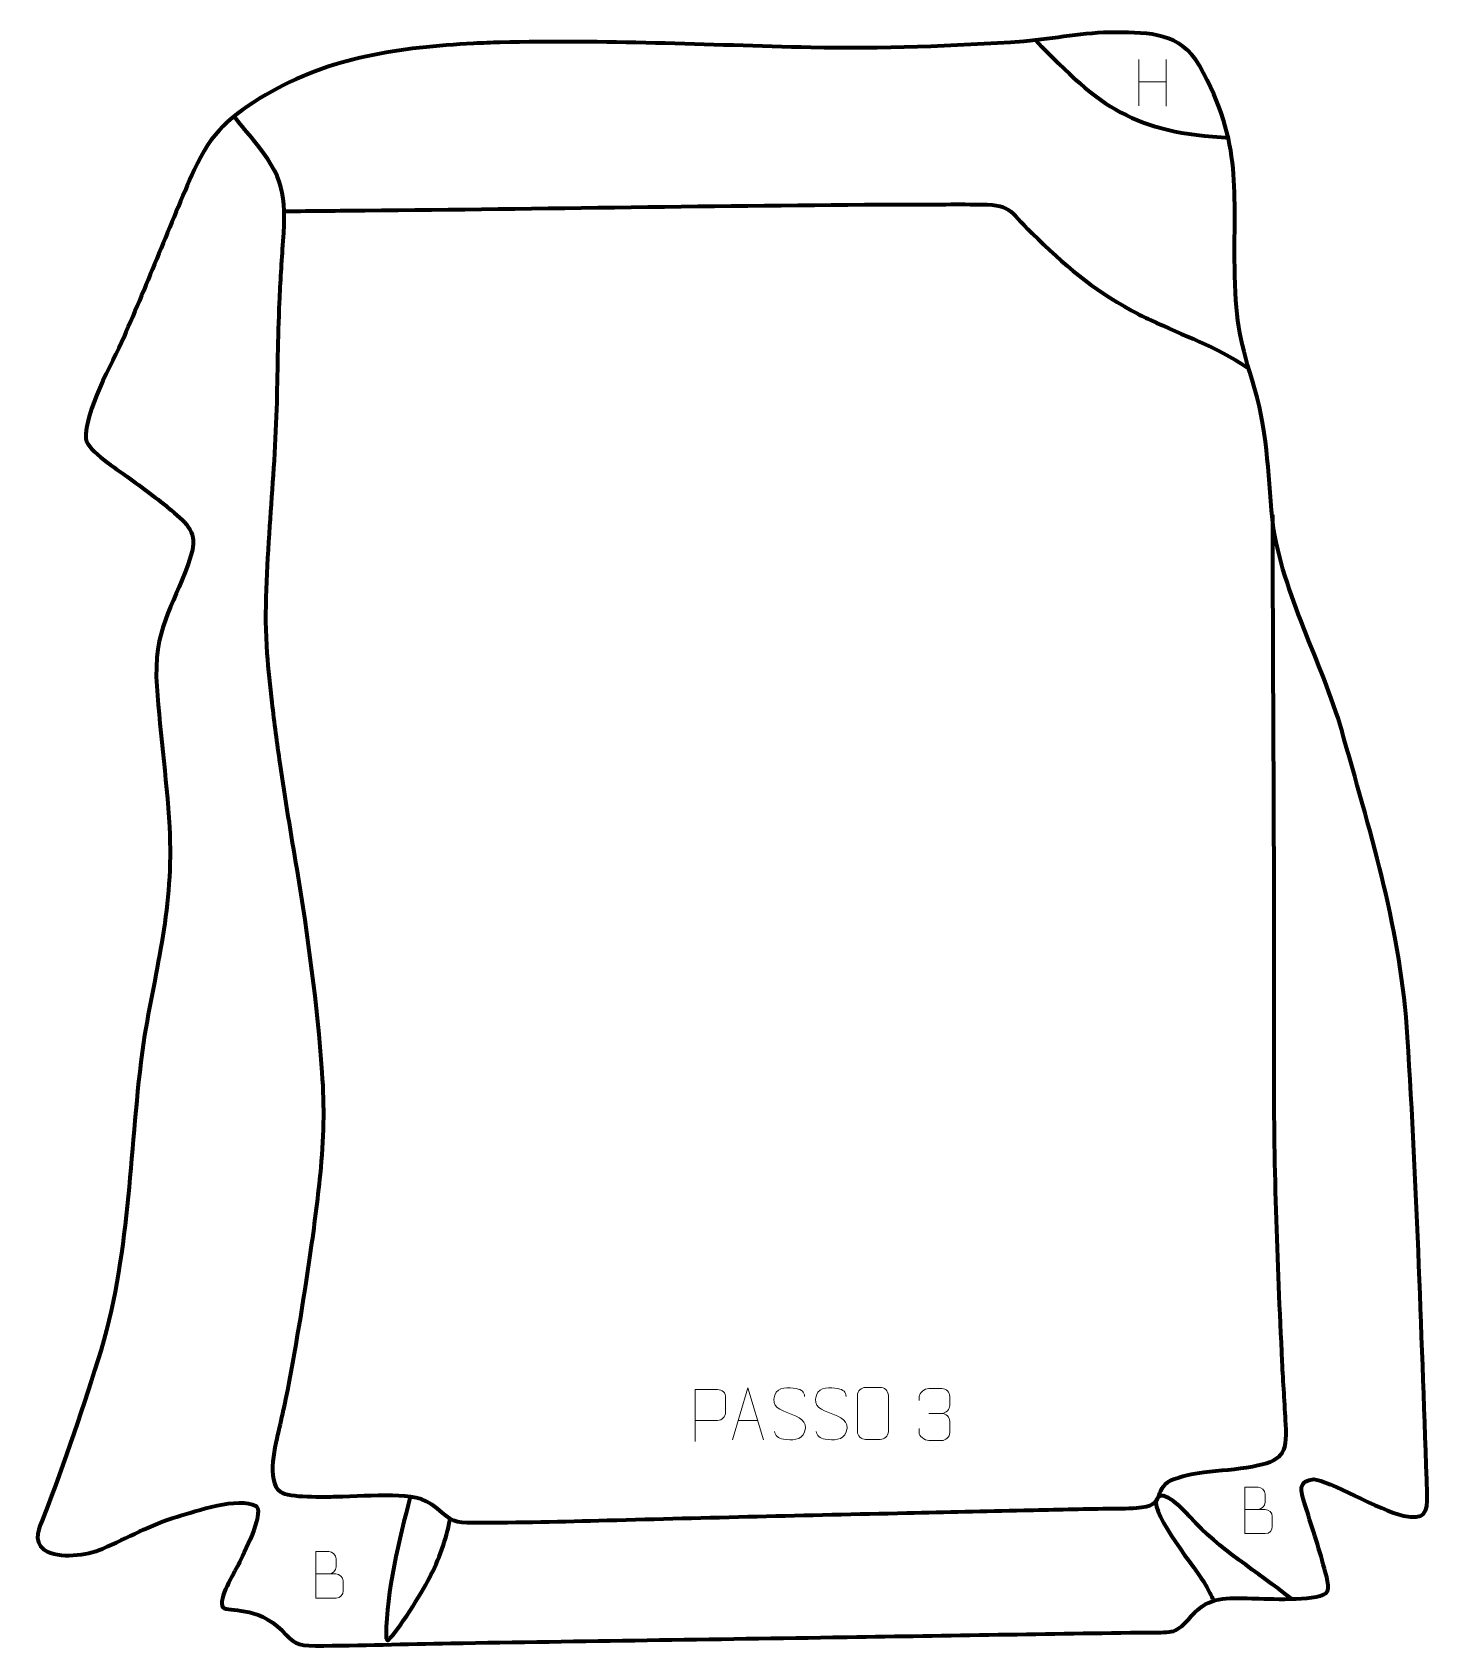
# Model space of a CAD drawing. Header units: millimetres. Extents: x 782 to 1452, y -278 to 497.
import ezdxf

# ---------------------------------------------------------------- set-up
doc = ezdxf.new("R2010")
doc.units = ezdxf.units.MM
doc.header["$MEASUREMENT"] = 0
doc.layers.add('layer 2', color=7, linetype='Continuous')
doc.layers.add('layer 3', color=7, linetype='Continuous')

msp = doc.modelspace()

# ---------------------------------------------------------------- linework, layer by layer
at = {"layer": 'layer 2', "color": 142, "lineweight": 158}
msp.add_open_spline([(1264.0891, 493.3933), (1295.1075, 460.8209), (1311.2671, 448.9379), (1357.4212, 446.5194)], degree=3, dxfattribs=at)
for points, knots in [([(1377.8488, 265.3356), (1377.9567, 178.1758), (1378.807, 91.1336), (1378.4671, 3.9531), (1378.4671, 3.9531), (1378.2782, -44.5091), (1380.0456, -92.933), (1382.3912, -141.3304), (1382.3912, -141.3304), (1382.885, -151.4371), (1383.6163, -161.5427), (1384.1185, -171.6114), (1384.1185, -171.6114), (1384.8502, -186.2806), (1382.3653, -189.1828), (1368.319, -191.8721), (1368.319, -191.8721), (1360.4826, -193.3724), (1352.6836, -193.7073), (1344.8106, -194.6523), (1344.8106, -194.6523), (1339.4094, -195.4143), (1334.0066, -196.4529), (1328.9572, -198.5688), (1328.9572, -198.5688), (1319.7658, -203.4748), (1327.428, -210.7889), (1312.5896, -211.8033), (1312.5896, -211.8033), (1312.5896, -211.8033), (1310.7012, -211.9323), (1310.7012, -211.9323), (1310.7012, -211.9323), (1305.951, -212.1702), (1301.1504, -212.0908), (1296.3914, -212.145), (1296.3914, -212.145), (1283.7073, -212.4269), (1271.0232, -212.7087), (1258.339, -212.9906), (1258.339, -212.9906), (1239.63, -213.4063), (1220.9209, -213.8221), (1202.2118, -214.2378), (1202.2118, -214.2378), (1154.2017, -215.3047), (1106.2881, -216.4619), (1058.2833, -217.7843), (1058.2833, -217.7843), (1036.9529, -218.3719), (1015.6323, -218.8481), (994.2928, -218.9198), (994.2928, -218.9198), (984.3008, -218.9499), (983.9302, -218.0943), (976.5259, -211.8981), (976.5259, -211.8981), (969.7494, -206.2272), (963.4784, -205.9534), (955.0459, -205.7383), (955.0459, -205.7383), (945.967, -205.5388), (936.919, -206.2219), (927.8516, -206.3951), (927.8516, -206.3951), (922.974, -206.4601), (905.0243, -207.0024), (901.3663, -204.1357), (901.3663, -204.1357), (894.2278, -198.5412), (899.1032, -180.7659), (900.813, -173.2282), (900.813, -173.2282), (901.8418, -168.6169), (902.9379, -164.036), (903.9081, -159.4095), (903.9081, -159.4095), (908.5041, -136.1011), (912.3099, -112.6735), (915.7291, -89.1663), (915.7291, -89.1663), (917.5506, -76.569), (919.149, -63.9732), (920.4534, -51.3115), (920.4534, -51.3115), (922.1574, -34.5257), (922.5178, -19.3562), (921.3224, -2.5006), (921.3224, -2.5006), (918.9231, 30.3589), (914.6042, 62.6618), (909.2257, 95.1516), (909.2257, 95.1516), (906.4191, 112.0695), (903.5238, 128.9542), (901.0788, 145.9307), (901.0788, 145.9307), (899.6812, 155.6758), (898.3955, 165.425), (897.2388, 175.2017), (897.2388, 175.2017), (896.3194, 183.0865), (895.5451, 190.9599), (894.9257, 198.874), (894.9257, 198.874), (893.4097, 219.092), (894.9187, 239.8185), (896.2283, 260.0261), (896.2283, 260.0261), (897.4357, 278.7136), (898.915, 297.3354), (899.5166, 316.0606), (899.5166, 316.0606), (899.994, 333.1829), (900.0674, 350.2894), (900.8239, 367.4079), (900.8239, 367.4079), (901.2657, 377.2062), (901.8446, 386.9845), (902.5571, 396.7668), (902.5571, 396.7668), (904.2405, 419.1246), (902.7244, 427.6238), (888.3378, 445.3537), (888.3378, 445.3537), (885.4751, 448.8148), (882.5713, 452.216), (879.7424, 455.71), (879.7424, 455.71), (879.3936, 456.149), (879.0455, 456.5885), (878.6976, 457.0281)], [0, 0, 0, 0, 0.02941176, 0.02941176, 0.02941176, 0.02941176, 0.05882353, 0.05882353, 0.05882353, 0.05882353, 0.08823529, 0.08823529, 0.08823529, 0.08823529, 0.11764706, 0.11764706, 0.11764706, 0.11764706, 0.14705882, 0.14705882, 0.14705882, 0.14705882, 0.17647059, 0.17647059, 0.17647059, 0.17647059, 0.20588235, 0.20588235, 0.20588235, 0.20588235, 0.23529412, 0.23529412, 0.23529412, 0.23529412, 0.26470588, 0.26470588, 0.26470588, 0.26470588, 0.29411765, 0.29411765, 0.29411765, 0.29411765, 0.32352941, 0.32352941, 0.32352941, 0.32352941, 0.35294118, 0.35294118, 0.35294118, 0.35294118, 0.38235294, 0.38235294, 0.38235294, 0.38235294, 0.41176471, 0.41176471, 0.41176471, 0.41176471, 0.44117647, 0.44117647, 0.44117647, 0.44117647, 0.47058824, 0.47058824, 0.47058824, 0.47058824, 0.5, 0.5, 0.5, 0.5, 0.52941176, 0.52941176, 0.52941176, 0.52941176, 0.55882353, 0.55882353, 0.55882353, 0.55882353, 0.58823529, 0.58823529, 0.58823529, 0.58823529, 0.61764706, 0.61764706, 0.61764706, 0.61764706, 0.64705882, 0.64705882, 0.64705882, 0.64705882, 0.67647059, 0.67647059, 0.67647059, 0.67647059, 0.70588235, 0.70588235, 0.70588235, 0.70588235, 0.73529412, 0.73529412, 0.73529412, 0.73529412, 0.76470588, 0.76470588, 0.76470588, 0.76470588, 0.79411765, 0.79411765, 0.79411765, 0.79411765, 0.82352941, 0.82352941, 0.82352941, 0.82352941, 0.85294118, 0.85294118, 0.85294118, 0.85294118, 0.88235294, 0.88235294, 0.88235294, 0.88235294, 0.91176471, 0.91176471, 0.91176471, 0.91176471, 0.94117647, 0.94117647, 0.94117647, 0.94117647, 1, 1, 1, 1]), ([(903.699, 411.2461), (916.3993, 411.3633), (929.0997, 411.4805), (941.8001, 411.5977), (941.8001, 411.5977), (1027.1224, 412.3851), (1112.5014, 414.0729), (1197.8012, 414.4632), (1197.8012, 414.4632), (1210.1725, 414.5198), (1222.5433, 414.542), (1234.9146, 414.5245), (1234.9146, 414.5245), (1252.8781, 414.4952), (1250.664, 412.1586), (1262.3368, 400.5556), (1262.3368, 400.5556), (1277.7962, 385.431), (1290.9936, 374.0928), (1310.0766, 363.5556), (1310.0766, 363.5556), (1310.0766, 363.5556), (1311.0481, 363.0448), (1311.0481, 363.0448), (1311.0481, 363.0448), (1313.7037, 361.6695), (1316.3783, 360.3488), (1319.068, 359.0423), (1319.068, 359.0423), (1335.4891, 351.2972), (1350.2914, 346.4476), (1365.7157, 336.169)], [0, 0, 0, 0, 0.11111111, 0.11111111, 0.11111111, 0.11111111, 0.22222222, 0.22222222, 0.22222222, 0.22222222, 0.33333333, 0.33333333, 0.33333333, 0.33333333, 0.44444444, 0.44444444, 0.44444444, 0.44444444, 0.55555556, 0.55555556, 0.55555556, 0.55555556, 0.66666667, 0.66666667, 0.66666667, 0.66666667, 0.77777778, 0.77777778, 0.77777778, 0.77777778, 1, 1, 1, 1]), ([(1386.9544, -255.397), (1369.9199, -241.6879), (1353.1147, -232.3018), (1338.0515, -215.7991), (1338.0515, -215.7991), (1335.9898, -213.5404), (1324.8053, -201.2957), (1322.1555, -207.686), (1322.1555, -207.686), (1319.2011, -214.8104), (1341.5237, -241.0844), (1345.8211, -248.9142), (1345.8211, -248.9142), (1347.1388, -251.3152), (1348.3473, -253.7716), (1349.5502, -256.2312)], [0, 0, 0, 0, 0.2, 0.2, 0.2, 0.2, 0.4, 0.4, 0.4, 0.4, 0.6, 0.6, 0.6, 0.6, 1, 1, 1, 1]), ([(963.5278, -206.3503), (958.4935, -226.6574), (952.0359, -251.9311), (952.0152, -272.7598), (952.0152, -272.7598), (952.0142, -273.7717), (952.0054, -274.6946), (952.8313, -275.3556), (952.8313, -275.3556), (957.9936, -270.6591), (969.1306, -252.3722), (972.6876, -245.6148), (972.6876, -245.6148), (977.4948, -236.3348), (980.7539, -227.3523), (982.7726, -217.0863)], [0, 0, 0, 0, 0.2, 0.2, 0.2, 0.2, 0.4, 0.4, 0.4, 0.4, 0.6, 0.6, 0.6, 0.6, 1, 1, 1, 1])]:
    msp.add_open_spline(points, degree=3, knots=knots, dxfattribs=at)
at = {"layer": 'layer 3', "color": 242, "lineweight": 158}
msp.add_open_spline([(1006.8022, 492.2982), (1056.2435, 493.5273), (1106.5905, 491.0644), (1156.1002, 489.8391), (1156.1002, 489.8391), (1189.9457, 489.2262), (1224.6004, 490.4365), (1258.3747, 492.7636), (1258.3747, 492.7636), (1273.594, 494.0208), (1286.8983, 497.1831), (1302.4852, 497.1212), (1302.4852, 497.1212), (1319.2109, 497.0068), (1333.2727, 497.0262), (1342.8763, 481.1713), (1342.8763, 481.1713), (1363.9657, 442.5627), (1358.8892, 421.8109), (1359.8018, 380.2632), (1359.8018, 380.2632), (1360.4366, 356.7829), (1362.4632, 348.391), (1369.2974, 326.1607), (1369.2974, 326.1607), (1376.1933, 302.0281), (1375.5383, 282.8805), (1378.4015, 258.7819), (1378.4015, 258.7819), (1384.2886, 223.4634), (1402.8754, 192.5439), (1412.2107, 157.9972), (1412.2107, 157.9972), (1426.0275, 108.6229), (1439.4016, 66.3584), (1442.7657, 14.5003), (1442.7657, 14.5003), (1447.3505, -58.5866), (1449.5823, -131.791), (1452.224, -204.9662), (1452.224, -204.9662), (1452.4537, -214.4344), (1450.903, -217.3041), (1440.7999, -215.4682), (1440.7999, -215.4682), (1429.3891, -212.9076), (1404.3322, -198.2457), (1397.807, -197.9351), (1397.807, -197.9351), (1389.8555, -198.352), (1391.3761, -203.648), (1393.2365, -209.471), (1393.2365, -209.471), (1396.4848, -219.6382), (1400.0735, -230.4347), (1402.7934, -240.7195), (1402.7934, -240.7195), (1403.3632, -242.8739), (1405.9518, -251.0321), (1403.6558, -252.5926), (1403.6558, -252.5926), (1397.7499, -256.6068), (1375.7489, -255.2558), (1367.9382, -255.1514), (1367.9382, -255.1514), (1355.698, -254.8962), (1347.6919, -253.7796), (1338.8694, -263.682), (1338.8694, -263.682), (1331.0721, -272.4339), (1330.4119, -271.324), (1318.649, -271.4776), (1318.649, -271.4776), (1270.2875, -272.1089), (1221.9231, -272.9571), (1173.5629, -273.7125), (1173.5629, -273.7125), (1173.5629, -273.7125), (1172.6108, -273.7272), (1172.6108, -273.7272), (1172.6108, -273.7272), (1140.8764, -274.2216), (1109.1418, -274.7159), (1077.4072, -275.2101), (1077.4072, -275.2101), (1045.9899, -275.6995), (1014.5728, -276.1889), (983.1555, -276.6782), (983.1555, -276.6782), (961.4691, -277.0258), (939.6854, -277.7688), (918.0136, -277.8779), (918.0136, -277.8779), (908.8359, -277.749), (907.7489, -276.6592), (902.0678, -270.5327), (902.0678, -270.5327), (889.5637, -258.5054), (876.7009, -261.7799), (873.5407, -259.5025), (873.5407, -259.5025), (871.0962, -255.3617), (878.9333, -243.1492), (881.0688, -238.7812), (881.0688, -238.7812), (883.3426, -234.1184), (893.3539, -214.9343), (889.7096, -210.8613), (889.7096, -210.8613), (880.7026, -206.0168), (861.0814, -213.1183), (851.5468, -215.9192), (851.5468, -215.9192), (838.9869, -219.6088), (827.7886, -226.193), (815.8135, -231.2559), (815.8135, -231.2559), (808.0761, -234.527), (795.2236, -236.2857), (787.7002, -231.8231), (787.7002, -231.8231), (782.0111, -227.1909), (785.3, -221.3169), (787.5734, -215.6128), (787.5734, -215.6128), (797.6619, -189.694), (806.8246, -162.2696), (815.1072, -135.7008), (815.1072, -135.7008), (829.5951, -85.6773), (828.4285, -38.6331), (835.4005, 11.9123), (835.4005, 11.9123), (841.5045, 49.2064), (849.9366, 76.5826), (847.9057, 115.4944), (847.9057, 115.4944), (846.4864, 139.607), (842.9377, 163.5979), (841.5849, 187.5955), (841.5849, 187.5955), (841.2494, 214.2288), (851.2299, 222.8862), (858.2337, 245.8588), (858.2337, 245.8588), (861.6171, 256.9566), (856.6285, 260.8148), (848.7214, 267.6104), (848.7214, 267.6104), (842.4202, 273.0258), (834.5077, 278.5502), (827.7773, 283.663), (827.7773, 283.663), (822.671, 287.3724), (808.997, 295.7651), (807.7523, 301.8362), (807.7523, 301.8362), (806.9027, 314.6076), (820.4114, 338.2198), (825.9453, 350.6336), (825.9453, 350.6336), (837.7228, 377.2155), (847.9587, 404.6), (859.7998, 431.0264), (859.7998, 431.0264), (867.951, 449.2178), (877.3755, 457.1177), (894.2902, 467.1519), (894.2902, 467.1519), (924.7996, 485.2506), (959.1256, 489.9886), (993.9333, 491.8027), (993.9333, 491.8027), (998.2225, 492.0085), (1002.5102, 492.1649), (1006.8022, 492.2982)], degree=3, knots=[0, 0, 0, 0, 0.02222222, 0.02222222, 0.02222222, 0.02222222, 0.04444444, 0.04444444, 0.04444444, 0.04444444, 0.06666667, 0.06666667, 0.06666667, 0.06666667, 0.08888889, 0.08888889, 0.08888889, 0.08888889, 0.11111111, 0.11111111, 0.11111111, 0.11111111, 0.13333333, 0.13333333, 0.13333333, 0.13333333, 0.15555556, 0.15555556, 0.15555556, 0.15555556, 0.17777778, 0.17777778, 0.17777778, 0.17777778, 0.2, 0.2, 0.2, 0.2, 0.22222222, 0.22222222, 0.22222222, 0.22222222, 0.24444444, 0.24444444, 0.24444444, 0.24444444, 0.26666667, 0.26666667, 0.26666667, 0.26666667, 0.28888889, 0.28888889, 0.28888889, 0.28888889, 0.31111111, 0.31111111, 0.31111111, 0.31111111, 0.33333333, 0.33333333, 0.33333333, 0.33333333, 0.35555556, 0.35555556, 0.35555556, 0.35555556, 0.37777778, 0.37777778, 0.37777778, 0.37777778, 0.4, 0.4, 0.4, 0.4, 0.42222222, 0.42222222, 0.42222222, 0.42222222, 0.44444444, 0.44444444, 0.44444444, 0.44444444, 0.46666667, 0.46666667, 0.46666667, 0.46666667, 0.48888889, 0.48888889, 0.48888889, 0.48888889, 0.51111111, 0.51111111, 0.51111111, 0.51111111, 0.53333333, 0.53333333, 0.53333333, 0.53333333, 0.55555556, 0.55555556, 0.55555556, 0.55555556, 0.57777778, 0.57777778, 0.57777778, 0.57777778, 0.6, 0.6, 0.6, 0.6, 0.62222222, 0.62222222, 0.62222222, 0.62222222, 0.64444444, 0.64444444, 0.64444444, 0.64444444, 0.66666667, 0.66666667, 0.66666667, 0.66666667, 0.68888889, 0.68888889, 0.68888889, 0.68888889, 0.71111111, 0.71111111, 0.71111111, 0.71111111, 0.73333333, 0.73333333, 0.73333333, 0.73333333, 0.75555556, 0.75555556, 0.75555556, 0.75555556, 0.77777778, 0.77777778, 0.77777778, 0.77777778, 0.8, 0.8, 0.8, 0.8, 0.82222222, 0.82222222, 0.82222222, 0.82222222, 0.84444444, 0.84444444, 0.84444444, 0.84444444, 0.86666667, 0.86666667, 0.86666667, 0.86666667, 0.88888889, 0.88888889, 0.88888889, 0.88888889, 0.91111111, 0.91111111, 0.91111111, 0.91111111, 0.93333333, 0.93333333, 0.93333333, 0.93333333, 0.95555556, 0.95555556, 0.95555556, 0.95555556, 1, 1, 1, 1], dxfattribs=at)
at = {"layer": 'layer 3', "color": 250, "lineweight": 9}
for points in [[(1313.7111, 484.0515), (1313.7111, 484.0515), (1313.7111, 461.8588), (1313.7111, 461.8588)], [(1326.8268, 484.0515), (1326.8268, 484.0515), (1326.8268, 461.7012), (1326.8268, 461.7012)], [(1313.7286, 473.4091), (1313.7286, 473.4091), (1326.8268, 473.4091), (1326.8268, 473.4091)], [(1121.1376, -169.686), (1121.1376, -169.686), (1130.6333, -169.686), (1130.6333, -169.686)], [(1212.7928, -166.2848), (1212.7928, -166.2848), (1218.9892, -166.2848), (1218.9892, -166.2848)]]:
    msp.add_open_spline(points, degree=3, dxfattribs=at)
for points, knots in [([(1100.4676, -179.7781), (1100.4676, -179.7781), (1100.4676, -154.8245), (1100.4676, -154.8245), (1100.4676, -154.8245), (1104.0626, -154.8245), (1107.6579, -154.8245), (1111.2533, -154.8245), (1111.2533, -154.8245), (1113.5785, -154.8624), (1115.1359, -156.3525), (1115.1317, -158.7186), (1115.1317, -158.7186), (1115.1313, -160.7543), (1115.1313, -163.8136), (1115.1317, -165.8496), (1115.1317, -165.8496), (1115.1252, -167.725), (1113.313, -169.6669), (1111.3034, -169.686), (1111.3034, -169.686), (1111.3034, -169.686), (1100.4676, -169.686), (1100.4676, -169.686)], [0, 0, 0, 0, 0.14285714, 0.14285714, 0.14285714, 0.14285714, 0.28571429, 0.28571429, 0.28571429, 0.28571429, 0.42857143, 0.42857143, 0.42857143, 0.42857143, 0.57142857, 0.57142857, 0.57142857, 0.57142857, 0.71428571, 0.71428571, 0.71428571, 0.71428571, 1, 1, 1, 1]), ([(1118.415, -178.9354), (1118.415, -178.9354), (1125.786, -153.9819), (1125.786, -153.9819), (1125.786, -153.9819), (1125.786, -153.9819), (1133.3559, -178.9354), (1133.3559, -178.9354)], [0, 0, 0, 0, 0.33333333, 0.33333333, 0.33333333, 0.33333333, 1, 1, 1, 1]), ([(1145.891, -166.2848), (1141.6427, -164.8144), (1136.7346, -163.0186), (1138.7397, -157.4983), (1138.7397, -157.4983), (1140.2432, -153.3584), (1145.4568, -153.7469), (1149.0604, -154.348), (1149.0604, -154.348), (1151.921, -154.8252), (1152.7857, -156.0384), (1153.0963, -158.1225)], [0, 0, 0, 0, 0.25, 0.25, 0.25, 0.25, 0.5, 0.5, 0.5, 0.5, 1, 1, 1, 1]), ([(1165.891, -166.2848), (1161.6427, -164.8144), (1156.7346, -163.0186), (1158.7397, -157.4983), (1158.7397, -157.4983), (1160.2432, -153.3584), (1165.4568, -153.7469), (1169.0604, -154.348), (1169.0604, -154.348), (1171.921, -154.8252), (1172.7857, -156.0384), (1173.0963, -158.1225)], [0, 0, 0, 0, 0.25, 0.25, 0.25, 0.25, 0.5, 0.5, 0.5, 0.5, 1, 1, 1, 1]), ([(1182.3714, -153.8083), (1184.6971, -153.8083), (1187.0232, -153.8083), (1189.3493, -153.8083), (1189.3493, -153.8083), (1191.2959, -153.7727), (1193.2873, -155.2643), (1193.314, -157.7019), (1193.314, -157.7019), (1193.3136, -163.4488), (1193.3136, -169.1961), (1193.314, -174.9438), (1193.314, -174.9438), (1193.1742, -177.2672), (1191.497, -178.7468), (1189.3493, -178.7576), (1189.3493, -178.7576), (1187.0174, -178.7572), (1184.6855, -178.7572), (1182.354, -178.7576), (1182.354, -178.7576), (1180.429, -178.863), (1178.4569, -176.9785), (1178.4681, -174.9612), (1178.4681, -174.9612), (1178.4684, -169.1911), (1178.4684, -163.4214), (1178.4681, -157.6521), (1178.4681, -157.6521), (1178.4723, -155.514), (1180.219, -153.7948), (1182.3714, -153.8083)], [0, 0, 0, 0, 0.11111111, 0.11111111, 0.11111111, 0.11111111, 0.22222222, 0.22222222, 0.22222222, 0.22222222, 0.33333333, 0.33333333, 0.33333333, 0.33333333, 0.44444444, 0.44444444, 0.44444444, 0.44444444, 0.55555556, 0.55555556, 0.55555556, 0.55555556, 0.66666667, 0.66666667, 0.66666667, 0.66666667, 0.77777778, 0.77777778, 0.77777778, 0.77777778, 1, 1, 1, 1]), ([(1208.0831, -160.0396), (1208.0831, -160.0396), (1208.0831, -158.1824), (1208.0831, -158.1824), (1208.0831, -158.1824), (1208.0688, -156.4405), (1210.7333, -154.3224), (1212.7924, -154.3451), (1212.7924, -154.3451), (1214.8565, -154.3451), (1216.9205, -154.3451), (1218.9842, -154.3451), (1218.9842, -154.3451), (1221.1787, -154.3363), (1222.777, -156.1831), (1222.8214, -158.0952), (1222.8214, -158.0952), (1222.821, -159.5303), (1222.821, -160.9654), (1222.8214, -162.4009), (1222.8214, -162.4009), (1222.7728, -164.0544), (1221.1702, -166.2844), (1218.9719, -166.2744), (1218.9719, -166.2744), (1221.1756, -166.2856), (1222.7836, -168.0888), (1222.8376, -170.1483), (1222.8376, -170.1483), (1222.8372, -171.933), (1222.8372, -173.7177), (1222.8376, -175.5028), (1222.8376, -175.5028), (1222.8477, -177.5642), (1220.7928, -179.3273), (1218.9719, -179.3192), (1218.9719, -179.3192), (1216.9066, -179.3189), (1214.8414, -179.3189), (1212.7758, -179.3192), (1212.7758, -179.3192), (1210.6072, -179.3077), (1208.0762, -176.9075), (1208.0576, -175.4457), (1208.0576, -175.4457), (1208.0576, -175.4457), (1208.0576, -173.5371), (1208.0576, -173.5371)], [0, 0, 0, 0, 0.07692308, 0.07692308, 0.07692308, 0.07692308, 0.15384615, 0.15384615, 0.15384615, 0.15384615, 0.23076923, 0.23076923, 0.23076923, 0.23076923, 0.30769231, 0.30769231, 0.30769231, 0.30769231, 0.38461538, 0.38461538, 0.38461538, 0.38461538, 0.46153846, 0.46153846, 0.46153846, 0.46153846, 0.53846154, 0.53846154, 0.53846154, 0.53846154, 0.61538462, 0.61538462, 0.61538462, 0.61538462, 0.69230769, 0.69230769, 0.69230769, 0.69230769, 0.76923077, 0.76923077, 0.76923077, 0.76923077, 0.84615385, 0.84615385, 0.84615385, 0.84615385, 1, 1, 1, 1]), ([(1145.891, -166.2849), (1149.9096, -167.9316), (1154.9391, -169.8199), (1153.1051, -175.1802), (1153.1051, -175.1802), (1151.6453, -179.4466), (1146.7345, -179.1899), (1143.0084, -178.6352), (1143.0084, -178.6352), (1140.2584, -178.2254), (1139.0375, -177.0119), (1138.6595, -174.8997)], [0, 0, 0, 0, 0.25, 0.25, 0.25, 0.25, 0.5, 0.5, 0.5, 0.5, 1, 1, 1, 1]), ([(1165.891, -166.2849), (1169.9096, -167.9316), (1174.9391, -169.8199), (1173.1051, -175.1802), (1173.1051, -175.1802), (1171.6453, -179.4466), (1166.7345, -179.1899), (1163.0084, -178.6352), (1163.0084, -178.6352), (1160.2584, -178.2254), (1159.0375, -177.0119), (1158.6595, -174.8997)], [0, 0, 0, 0, 0.25, 0.25, 0.25, 0.25, 0.5, 0.5, 0.5, 0.5, 1, 1, 1, 1]), ([(1364.4991, -212.4177), (1367.7581, -212.4173), (1371.0175, -212.4173), (1374.2772, -212.4177), (1374.2772, -212.4177), (1376.0465, -212.4332), (1377.7694, -213.9882), (1377.7694, -215.824), (1377.7694, -215.824), (1377.7691, -216.8348), (1377.7691, -219.5661), (1377.7694, -220.5772), (1377.7694, -220.5772), (1377.7853, -222.2413), (1376.404, -224.0451), (1374.3246, -224.0299), (1374.3246, -224.0299), (1371.0646, -224.0296), (1367.8049, -224.0296), (1364.5456, -224.0299), (1364.5456, -224.0299), (1364.5456, -216.5795), (1364.5456, -209.1294), (1364.5456, -201.6796), (1364.5456, -201.6796), (1366.6717, -201.6796), (1368.7981, -201.6796), (1370.9246, -201.6796), (1370.9246, -201.6796), (1372.4301, -201.6638), (1374.3081, -203.375), (1374.324, -205.1327), (1374.324, -205.1327), (1374.3236, -206.9833), (1374.3236, -207.114), (1374.324, -208.9649), (1374.324, -208.9649), (1374.3394, -210.8155), (1372.6785, -212.4332), (1370.8781, -212.4177)], [0, 0, 0, 0, 0.09090909, 0.09090909, 0.09090909, 0.09090909, 0.18181818, 0.18181818, 0.18181818, 0.18181818, 0.27272727, 0.27272727, 0.27272727, 0.27272727, 0.36363636, 0.36363636, 0.36363636, 0.36363636, 0.45454545, 0.45454545, 0.45454545, 0.45454545, 0.54545455, 0.54545455, 0.54545455, 0.54545455, 0.63636364, 0.63636364, 0.63636364, 0.63636364, 0.72727273, 0.72727273, 0.72727273, 0.72727273, 0.81818182, 0.81818182, 0.81818182, 0.81818182, 1, 1, 1, 1]), ([(918.1469, -243.3739), (921.4059, -243.3735), (924.6653, -243.3735), (927.925, -243.3739), (927.925, -243.3739), (929.6943, -243.3894), (931.4172, -244.9444), (931.4172, -246.7802), (931.4172, -246.7802), (931.4169, -247.791), (931.4169, -250.5223), (931.4172, -251.5334), (931.4172, -251.5334), (931.4331, -253.1975), (930.0518, -255.0013), (927.9724, -254.9861), (927.9724, -254.9861), (924.7124, -254.9858), (921.4527, -254.9858), (918.1934, -254.9861), (918.1934, -254.9861), (918.1934, -247.5357), (918.1934, -240.0856), (918.1934, -232.6358), (918.1934, -232.6358), (920.3195, -232.6358), (922.4459, -232.6358), (924.5724, -232.6358), (924.5724, -232.6358), (926.0779, -232.62), (927.9559, -234.3312), (927.9718, -236.0889), (927.9718, -236.0889), (927.9714, -237.9395), (927.9714, -238.0702), (927.9718, -239.9211), (927.9718, -239.9211), (927.9872, -241.7717), (926.3263, -243.3894), (924.5259, -243.3739)], [0, 0, 0, 0, 0.09090909, 0.09090909, 0.09090909, 0.09090909, 0.18181818, 0.18181818, 0.18181818, 0.18181818, 0.27272727, 0.27272727, 0.27272727, 0.27272727, 0.36363636, 0.36363636, 0.36363636, 0.36363636, 0.45454545, 0.45454545, 0.45454545, 0.45454545, 0.54545455, 0.54545455, 0.54545455, 0.54545455, 0.63636364, 0.63636364, 0.63636364, 0.63636364, 0.72727273, 0.72727273, 0.72727273, 0.72727273, 0.81818182, 0.81818182, 0.81818182, 0.81818182, 1, 1, 1, 1])]:
    msp.add_open_spline(points, degree=3, knots=knots, dxfattribs=at)

doc.saveas('drawing.dxf')
